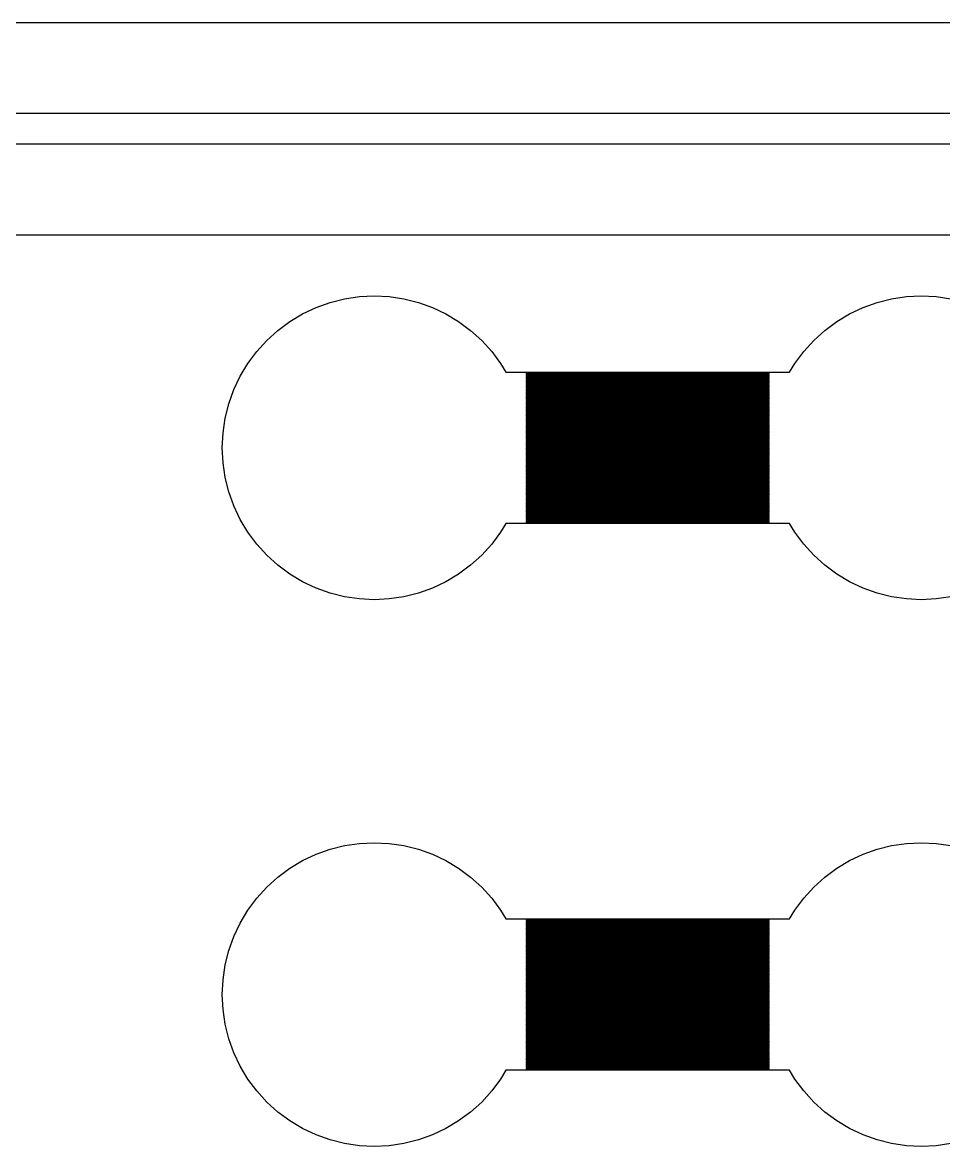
# Model space of a CAD drawing. Extents: x -16 to 132, y -40 to 113.
# Drawn here: x 26.29 to 41.79, y 57.27 to 76.18 of the extents above; entities that cross this region are included whole.
import ezdxf

# ---------------------------------------------------------------- set-up
doc = ezdxf.new("R2010")
doc.units = 0

msp = doc.modelspace()

# ---------------------------------------------------------------- linework, layer by layer
for p, q in [((-2.55649, 76.1837), (112.997, 76.1837)), ((111.463, 74.6498), (-1.0226, 74.6498)), ((-0.51129, 74.1385), (110.952, 74.1385)), ((109.418, 72.6046), (1.0226, 72.6046)), ((31.4698, 71.4719), (31.7132, 71.5329)), ((31.7132, 71.5329), (31.9613, 71.5697)), ((31.9613, 71.5697), (32.2119, 71.582)), ((32.2119, 71.582), (32.4625, 71.5697)), ((32.4625, 71.5697), (32.7106, 71.5329)), ((32.7106, 71.5329), (32.954, 71.4719)), ((40.6732, 71.4719), (40.9165, 71.5329)), ((40.9165, 71.5329), (41.1647, 71.5697)), ((41.1647, 71.5697), (41.4153, 71.582)), ((41.4153, 71.582), (41.6659, 71.5697)), ((41.6659, 71.5697), (41.914, 71.5329)), ((31.0068, 71.2801), (31.2336, 71.3874)), ((31.2336, 71.3874), (31.4698, 71.4719)), ((32.954, 71.4719), (33.1902, 71.3874)), ((33.1902, 71.3874), (33.417, 71.2801)), ((40.2102, 71.2801), (40.437, 71.3874)), ((40.437, 71.3874), (40.6732, 71.4719)), ((30.5901, 71.0017), (30.7916, 71.1511)), ((30.7916, 71.1511), (31.0068, 71.2801)), ((33.417, 71.2801), (33.6322, 71.1511)), ((33.6322, 71.1511), (33.8337, 71.0017)), ((39.7935, 71.0017), (39.995, 71.1511)), ((39.995, 71.1511), (40.2102, 71.2801)), ((30.4042, 70.8332), (30.5901, 71.0017)), ((33.8337, 71.0017), (34.0196, 70.8332)), ((39.6076, 70.8332), (39.7935, 71.0017)), ((30.2357, 70.6473), (30.4042, 70.8332)), ((34.0196, 70.8332), (34.1881, 70.6473)), ((39.4391, 70.6473), (39.6076, 70.8332)), ((30.0863, 70.4458), (30.2357, 70.6473)), ((34.1881, 70.6473), (34.3375, 70.4458)), ((39.2896, 70.4458), (39.4391, 70.6473)), ((29.9573, 70.2306), (30.0863, 70.4458)), ((34.3375, 70.4458), (34.4258, 70.2986)), ((39.2014, 70.2986), (39.2896, 70.4458)), ((29.85, 70.0038), (29.9573, 70.2306)), ((34.4258, 70.2986), (39.2014, 70.2986)), ((38.8588, 70.2884), (34.7684, 70.2884)), ((34.7684, 70.2884), (34.7684, 70.2782)), ((34.7684, 70.2782), (38.8588, 70.2782)), ((38.8588, 70.2679), (34.7684, 70.2679)), ((34.7684, 70.2679), (34.7684, 70.2577)), ((34.7684, 70.2577), (38.8588, 70.2577)), ((38.8588, 70.2475), (34.7684, 70.2475)), ((34.7684, 70.2475), (34.7684, 70.2373)), ((34.7684, 70.2373), (38.8588, 70.2373)), ((38.8588, 70.227), (34.7684, 70.227)), ((34.7684, 70.227), (34.7684, 70.2168)), ((34.7684, 70.2168), (38.8588, 70.2168)), ((38.8588, 70.2066), (34.7684, 70.2066)), ((34.7684, 70.2066), (34.7684, 70.1964)), ((34.7684, 70.1964), (38.8588, 70.1964)), ((38.8588, 70.2782), (38.8588, 70.2884)), ((38.8588, 70.2577), (38.8588, 70.2679)), ((38.8588, 70.2373), (38.8588, 70.2475)), ((38.8588, 70.2168), (38.8588, 70.227)), ((38.8588, 70.1964), (38.8588, 70.2066)), ((29.7655, 69.7676), (29.85, 70.0038)), ((38.8588, 70.1861), (34.7684, 70.1861)), ((34.7684, 70.1861), (34.7684, 70.1759)), ((34.7684, 70.1759), (38.8588, 70.1759)), ((38.8588, 70.1657), (34.7684, 70.1657)), ((34.7684, 70.1657), (34.7684, 70.1555)), ((34.7684, 70.1555), (38.8588, 70.1555)), ((38.8588, 70.1452), (34.7684, 70.1452)), ((34.7684, 70.1452), (34.7684, 70.135)), ((34.7684, 70.135), (38.8588, 70.135)), ((38.8588, 70.1248), (34.7684, 70.1248)), ((34.7684, 70.1248), (34.7684, 70.1145)), ((34.7684, 70.1145), (38.8588, 70.1145)), ((38.8588, 70.1043), (34.7684, 70.1043)), ((34.7684, 70.1043), (34.7684, 70.0941)), ((34.7684, 70.0941), (38.8588, 70.0941)), ((38.8588, 70.0839), (34.7684, 70.0839)), ((34.7684, 70.0839), (34.7684, 70.0737)), ((34.7684, 70.0737), (38.8588, 70.0737)), ((38.8588, 70.0634), (34.7684, 70.0634)), ((34.7684, 70.0634), (34.7684, 70.0532)), ((34.7684, 70.0532), (38.8588, 70.0532)), ((38.8588, 70.043), (34.7684, 70.043)), ((34.7684, 70.043), (34.7684, 70.0327)), ((34.7684, 70.0327), (38.8588, 70.0327)), ((38.8588, 70.0225), (34.7684, 70.0225)), ((34.7684, 70.0225), (34.7684, 70.0123)), ((34.7684, 70.0123), (38.8588, 70.0123)), ((38.8588, 70.0021), (34.7684, 70.0021)), ((34.7684, 70.0021), (34.7684, 69.9918)), ((38.8588, 70.1759), (38.8588, 70.1861)), ((38.8588, 70.1555), (38.8588, 70.1657)), ((38.8588, 70.135), (38.8588, 70.1452)), ((38.8588, 70.1145), (38.8588, 70.1248)), ((38.8588, 70.0941), (38.8588, 70.1043)), ((38.8588, 70.0737), (38.8588, 70.0839)), ((38.8588, 70.0532), (38.8588, 70.0634)), ((38.8588, 70.0327), (38.8588, 70.043)), ((38.8588, 70.0123), (38.8588, 70.0225)), ((38.8588, 69.9918), (38.8588, 70.0021)), ((34.7684, 69.9918), (38.8588, 69.9918)), ((38.8588, 69.9816), (34.7684, 69.9816)), ((34.7684, 69.9816), (34.7684, 69.9714)), ((34.7684, 69.9714), (38.8588, 69.9714)), ((38.8588, 69.9612), (34.7684, 69.9612)), ((34.7684, 69.9612), (34.7684, 69.9509)), ((34.7684, 69.9509), (38.8588, 69.9509)), ((38.8588, 69.9407), (34.7684, 69.9407)), ((34.7684, 69.9407), (34.7684, 69.9305)), ((34.7684, 69.9305), (38.8588, 69.9305)), ((38.8588, 69.9203), (34.7684, 69.9203)), ((34.7684, 69.9203), (34.7684, 69.91)), ((34.7684, 69.91), (38.8588, 69.91)), ((38.8588, 69.8998), (34.7684, 69.8998)), ((34.7684, 69.8998), (34.7684, 69.8896)), ((34.7684, 69.8896), (38.8588, 69.8896)), ((38.8588, 69.8793), (34.7684, 69.8793)), ((34.7684, 69.8793), (34.7684, 69.8691)), ((34.7684, 69.8691), (38.8588, 69.8691)), ((38.8588, 69.8589), (34.7684, 69.8589)), ((34.7684, 69.8589), (34.7684, 69.8487)), ((34.7684, 69.8487), (38.8588, 69.8487)), ((38.8588, 69.8385), (34.7684, 69.8385)), ((34.7684, 69.8385), (34.7684, 69.8282)), ((34.7684, 69.8282), (38.8588, 69.8282)), ((38.8588, 69.818), (34.7684, 69.818)), ((34.7684, 69.818), (34.7684, 69.8078)), ((34.7684, 69.8078), (38.8588, 69.8078)), ((38.8588, 69.9714), (38.8588, 69.9816)), ((38.8588, 69.9509), (38.8588, 69.9612)), ((38.8588, 69.9305), (38.8588, 69.9407)), ((38.8588, 69.91), (38.8588, 69.9203)), ((38.8588, 69.8896), (38.8588, 69.8998)), ((38.8588, 69.8691), (38.8588, 69.8793)), ((38.8588, 69.8487), (38.8588, 69.8589)), ((38.8588, 69.8282), (38.8588, 69.8385)), ((38.8588, 69.8078), (38.8588, 69.818)), ((29.7045, 69.5242), (29.7655, 69.7676)), ((38.8588, 69.7975), (34.7684, 69.7975)), ((34.7684, 69.7975), (34.7684, 69.7873)), ((34.7684, 69.7873), (38.8588, 69.7873)), ((38.8588, 69.7771), (34.7684, 69.7771)), ((34.7684, 69.7771), (34.7684, 69.7669)), ((34.7684, 69.7669), (38.8588, 69.7669)), ((38.8588, 69.7567), (34.7684, 69.7567)), ((34.7684, 69.7567), (34.7684, 69.7464)), ((34.7684, 69.7464), (38.8588, 69.7464)), ((38.8588, 69.7362), (34.7684, 69.7362)), ((34.7684, 69.7362), (34.7684, 69.726)), ((34.7684, 69.726), (38.8588, 69.726)), ((38.8588, 69.7157), (34.7684, 69.7157)), ((34.7684, 69.7157), (34.7684, 69.7055)), ((34.7684, 69.7055), (38.8588, 69.7055)), ((38.8588, 69.6953), (34.7684, 69.6953)), ((34.7684, 69.6953), (34.7684, 69.6851)), ((34.7684, 69.6851), (38.8588, 69.6851)), ((38.8588, 69.6748), (34.7684, 69.6748)), ((34.7684, 69.6748), (34.7684, 69.6646)), ((34.7684, 69.6646), (38.8588, 69.6646)), ((38.8588, 69.6544), (34.7684, 69.6544)), ((34.7684, 69.6544), (34.7684, 69.6442)), ((34.7684, 69.6442), (38.8588, 69.6442)), ((38.8588, 69.6339), (34.7684, 69.6339)), ((34.7684, 69.6339), (34.7684, 69.6237)), ((34.7684, 69.6237), (38.8588, 69.6237)), ((38.8588, 69.7873), (38.8588, 69.7975)), ((38.8588, 69.7669), (38.8588, 69.7771)), ((38.8588, 69.7464), (38.8588, 69.7567)), ((38.8588, 69.726), (38.8588, 69.7362)), ((38.8588, 69.7055), (38.8588, 69.7157)), ((38.8588, 69.6851), (38.8588, 69.6953)), ((38.8588, 69.6646), (38.8588, 69.6748)), ((38.8588, 69.6442), (38.8588, 69.6544)), ((38.8588, 69.6237), (38.8588, 69.6339)), ((29.6677, 69.2761), (29.7045, 69.5242)), ((38.8588, 69.6135), (34.7684, 69.6135)), ((34.7684, 69.6135), (34.7684, 69.6032)), ((34.7684, 69.6032), (38.8588, 69.6032)), ((38.8588, 69.593), (34.7684, 69.593)), ((34.7684, 69.593), (34.7684, 69.5828)), ((34.7684, 69.5828), (38.8588, 69.5828)), ((38.8588, 69.5726), (34.7684, 69.5726)), ((34.7684, 69.5726), (34.7684, 69.5623)), ((34.7684, 69.5623), (38.8588, 69.5623)), ((38.8588, 69.5521), (34.7684, 69.5521)), ((34.7684, 69.5521), (34.7684, 69.5419)), ((34.7684, 69.5419), (38.8588, 69.5419)), ((38.8588, 69.5317), (34.7684, 69.5317)), ((34.7684, 69.5317), (34.7684, 69.5214)), ((34.7684, 69.5214), (38.8588, 69.5214)), ((38.8588, 69.5112), (34.7684, 69.5112)), ((34.7684, 69.5112), (34.7684, 69.501)), ((34.7684, 69.501), (38.8588, 69.501)), ((38.8588, 69.4908), (34.7684, 69.4908)), ((34.7684, 69.4908), (34.7684, 69.4805)), ((34.7684, 69.4805), (38.8588, 69.4805)), ((38.8588, 69.4703), (34.7684, 69.4703)), ((34.7684, 69.4703), (34.7684, 69.4601)), ((34.7684, 69.4601), (38.8588, 69.4601)), ((38.8588, 69.4499), (34.7684, 69.4499)), ((34.7684, 69.4499), (34.7684, 69.4397)), ((34.7684, 69.4397), (38.8588, 69.4397)), ((38.8588, 69.6032), (38.8588, 69.6135)), ((38.8588, 69.5828), (38.8588, 69.593)), ((38.8588, 69.5623), (38.8588, 69.5726)), ((38.8588, 69.5419), (38.8588, 69.5521)), ((38.8588, 69.5214), (38.8588, 69.5317)), ((38.8588, 69.501), (38.8588, 69.5112)), ((38.8588, 69.4805), (38.8588, 69.4908)), ((38.8588, 69.4601), (38.8588, 69.4703)), ((38.8588, 69.4397), (38.8588, 69.4499)), ((29.6554, 69.0255), (29.6677, 69.2761)), ((38.8588, 69.4294), (34.7684, 69.4294)), ((34.7684, 69.4294), (34.7684, 69.4192)), ((34.7684, 69.4192), (38.8588, 69.4192)), ((38.8588, 69.409), (34.7684, 69.409)), ((34.7684, 69.409), (34.7684, 69.3987)), ((34.7684, 69.3987), (38.8588, 69.3987)), ((38.8588, 69.3885), (34.7684, 69.3885)), ((34.7684, 69.3885), (34.7684, 69.3783)), ((34.7684, 69.3783), (38.8588, 69.3783)), ((38.8588, 69.3681), (34.7684, 69.3681)), ((34.7684, 69.3681), (34.7684, 69.3578)), ((34.7684, 69.3578), (38.8588, 69.3578)), ((38.8588, 69.3476), (34.7684, 69.3476)), ((34.7684, 69.3476), (34.7684, 69.3374)), ((34.7684, 69.3374), (38.8588, 69.3374)), ((38.8588, 69.3272), (34.7684, 69.3272)), ((34.7684, 69.3272), (34.7684, 69.3169)), ((34.7684, 69.3169), (38.8588, 69.3169)), ((38.8588, 69.3067), (34.7684, 69.3067)), ((34.7684, 69.3067), (34.7684, 69.2965)), ((34.7684, 69.2965), (38.8588, 69.2965)), ((38.8588, 69.2862), (34.7684, 69.2862)), ((34.7684, 69.2862), (34.7684, 69.276)), ((34.7684, 69.276), (38.8588, 69.276)), ((38.8588, 69.2658), (34.7684, 69.2658)), ((34.7684, 69.2658), (34.7684, 69.2556)), ((34.7684, 69.2556), (38.8588, 69.2556)), ((38.8588, 69.2453), (34.7684, 69.2453)), ((34.7684, 69.2453), (34.7684, 69.2351)), ((38.8588, 69.4192), (38.8588, 69.4294)), ((38.8588, 69.3987), (38.8588, 69.409)), ((38.8588, 69.3783), (38.8588, 69.3885)), ((38.8588, 69.3578), (38.8588, 69.3681)), ((38.8588, 69.3374), (38.8588, 69.3476)), ((38.8588, 69.3169), (38.8588, 69.3272)), ((38.8588, 69.2965), (38.8588, 69.3067)), ((38.8588, 69.276), (38.8588, 69.2862)), ((38.8588, 69.2556), (38.8588, 69.2658)), ((38.8588, 69.2351), (38.8588, 69.2453)), ((34.7684, 69.2351), (38.8588, 69.2351)), ((38.8588, 69.2249), (34.7684, 69.2249)), ((34.7684, 69.2249), (34.7684, 69.2147)), ((34.7684, 69.2147), (38.8588, 69.2147)), ((38.8588, 69.2044), (34.7684, 69.2044)), ((34.7684, 69.2044), (34.7684, 69.1942)), ((34.7684, 69.1942), (38.8588, 69.1942)), ((38.8588, 69.184), (34.7684, 69.184)), ((34.7684, 69.184), (34.7684, 69.1738)), ((34.7684, 69.1738), (38.8588, 69.1738)), ((38.8588, 69.1635), (34.7684, 69.1635)), ((34.7684, 69.1635), (34.7684, 69.1533)), ((34.7684, 69.1533), (38.8588, 69.1533)), ((38.8588, 69.1431), (34.7684, 69.1431)), ((34.7684, 69.1431), (34.7684, 69.1329)), ((34.7684, 69.1329), (38.8588, 69.1329)), ((38.8588, 69.1226), (34.7684, 69.1226)), ((34.7684, 69.1226), (34.7684, 69.1124)), ((34.7684, 69.1124), (38.8588, 69.1124)), ((38.8588, 69.1022), (34.7684, 69.1022)), ((34.7684, 69.1022), (34.7684, 69.0919)), ((34.7684, 69.0919), (38.8588, 69.0919)), ((38.8588, 69.0817), (34.7684, 69.0817)), ((34.7684, 69.0817), (34.7684, 69.0715)), ((34.7684, 69.0715), (38.8588, 69.0715)), ((38.8588, 69.0613), (34.7684, 69.0613)), ((34.7684, 69.0613), (34.7684, 69.0511)), ((34.7684, 69.0511), (38.8588, 69.0511)), ((38.8588, 69.2147), (38.8588, 69.2249)), ((38.8588, 69.1942), (38.8588, 69.2044)), ((38.8588, 69.1738), (38.8588, 69.184)), ((38.8588, 69.1533), (38.8588, 69.1635)), ((38.8588, 69.1329), (38.8588, 69.1431)), ((38.8588, 69.1124), (38.8588, 69.1226)), ((38.8588, 69.0919), (38.8588, 69.1022)), ((38.8588, 69.0715), (38.8588, 69.0817)), ((38.8588, 69.0511), (38.8588, 69.0613)), ((29.6677, 68.7749), (29.6554, 69.0255)), ((38.8588, 69.0408), (34.7684, 69.0408)), ((34.7684, 69.0408), (34.7684, 69.0306)), ((34.7684, 69.0306), (38.8588, 69.0306)), ((38.8588, 69.0204), (34.7684, 69.0204)), ((34.7684, 69.0204), (34.7684, 69.0101)), ((34.7684, 69.0101), (38.8588, 69.0101)), ((38.8588, 68.9999), (34.7684, 68.9999)), ((34.7684, 68.9999), (34.7684, 68.9897)), ((34.7684, 68.9897), (38.8588, 68.9897)), ((38.8588, 68.9795), (34.7684, 68.9795)), ((34.7684, 68.9795), (34.7684, 68.9693)), ((34.7684, 68.9693), (38.8588, 68.9693)), ((38.8588, 68.959), (34.7684, 68.959)), ((34.7684, 68.959), (34.7684, 68.9488)), ((34.7684, 68.9488), (38.8588, 68.9488)), ((38.8588, 68.9386), (34.7684, 68.9386)), ((34.7684, 68.9386), (34.7684, 68.9284)), ((34.7684, 68.9284), (38.8588, 68.9284)), ((38.8588, 68.9181), (34.7684, 68.9181)), ((34.7684, 68.9181), (34.7684, 68.9079)), ((34.7684, 68.9079), (38.8588, 68.9079)), ((38.8588, 68.8977), (34.7684, 68.8977)), ((34.7684, 68.8977), (34.7684, 68.8875)), ((34.7684, 68.8875), (38.8588, 68.8875)), ((38.8588, 68.8772), (34.7684, 68.8772)), ((34.7684, 68.8772), (34.7684, 68.867)), ((34.7684, 68.867), (38.8588, 68.867)), ((38.8588, 69.0306), (38.8588, 69.0408)), ((38.8588, 69.0101), (38.8588, 69.0204)), ((38.8588, 68.9897), (38.8588, 68.9999)), ((38.8588, 68.9693), (38.8588, 68.9795)), ((38.8588, 68.9488), (38.8588, 68.959)), ((38.8588, 68.9284), (38.8588, 68.9386)), ((38.8588, 68.9079), (38.8588, 68.9181)), ((38.8588, 68.8875), (38.8588, 68.8977)), ((38.8588, 68.867), (38.8588, 68.8772)), ((29.7045, 68.5267), (29.6677, 68.7749)), ((38.8588, 68.8568), (34.7684, 68.8568)), ((34.7684, 68.8568), (34.7684, 68.8465)), ((34.7684, 68.8465), (38.8588, 68.8465)), ((38.8588, 68.8363), (34.7684, 68.8363)), ((34.7684, 68.8363), (34.7684, 68.8261)), ((34.7684, 68.8261), (38.8588, 68.8261)), ((38.8588, 68.8159), (34.7684, 68.8159)), ((34.7684, 68.8159), (34.7684, 68.8056)), ((34.7684, 68.8056), (38.8588, 68.8056)), ((38.8588, 68.7954), (34.7684, 68.7954)), ((34.7684, 68.7954), (34.7684, 68.7852)), ((34.7684, 68.7852), (38.8588, 68.7852)), ((38.8588, 68.775), (34.7684, 68.775)), ((34.7684, 68.775), (34.7684, 68.7647)), ((34.7684, 68.7647), (38.8588, 68.7647)), ((38.8588, 68.7545), (34.7684, 68.7545)), ((34.7684, 68.7545), (34.7684, 68.7443)), ((34.7684, 68.7443), (38.8588, 68.7443)), ((38.8588, 68.7341), (34.7684, 68.7341)), ((34.7684, 68.7341), (34.7684, 68.7238)), ((34.7684, 68.7238), (38.8588, 68.7238)), ((38.8588, 68.7136), (34.7684, 68.7136)), ((34.7684, 68.7136), (34.7684, 68.7034)), ((34.7684, 68.7034), (38.8588, 68.7034)), ((38.8588, 68.6931), (34.7684, 68.6931)), ((34.7684, 68.6931), (34.7684, 68.6829)), ((34.7684, 68.6829), (38.8588, 68.6829)), ((38.8588, 68.8465), (38.8588, 68.8568)), ((38.8588, 68.8261), (38.8588, 68.8363)), ((38.8588, 68.8056), (38.8588, 68.8159)), ((38.8588, 68.7852), (38.8588, 68.7954)), ((38.8588, 68.7647), (38.8588, 68.775)), ((38.8588, 68.7443), (38.8588, 68.7545)), ((38.8588, 68.7238), (38.8588, 68.7341)), ((38.8588, 68.7034), (38.8588, 68.7136)), ((38.8588, 68.6829), (38.8588, 68.6931)), ((29.7655, 68.2834), (29.7045, 68.5267)), ((38.8588, 68.6727), (34.7684, 68.6727)), ((34.7684, 68.6727), (34.7684, 68.6625)), ((34.7684, 68.6625), (38.8588, 68.6625)), ((38.8588, 68.6523), (34.7684, 68.6523)), ((34.7684, 68.6523), (34.7684, 68.642)), ((34.7684, 68.642), (38.8588, 68.642)), ((38.8588, 68.6318), (34.7684, 68.6318)), ((34.7684, 68.6318), (34.7684, 68.6216)), ((34.7684, 68.6216), (38.8588, 68.6216)), ((38.8588, 68.6113), (34.7684, 68.6113)), ((34.7684, 68.6113), (34.7684, 68.6011)), ((34.7684, 68.6011), (38.8588, 68.6011)), ((38.8588, 68.5909), (34.7684, 68.5909)), ((34.7684, 68.5909), (34.7684, 68.5807)), ((34.7684, 68.5807), (38.8588, 68.5807)), ((38.8588, 68.5704), (34.7684, 68.5704)), ((34.7684, 68.5704), (34.7684, 68.5602)), ((34.7684, 68.5602), (38.8588, 68.5602)), ((38.8588, 68.55), (34.7684, 68.55)), ((34.7684, 68.55), (34.7684, 68.5398)), ((34.7684, 68.5398), (38.8588, 68.5398)), ((38.8588, 68.5295), (34.7684, 68.5295)), ((34.7684, 68.5295), (34.7684, 68.5193)), ((34.7684, 68.5193), (38.8588, 68.5193)), ((38.8588, 68.5091), (34.7684, 68.5091)), ((34.7684, 68.5091), (34.7684, 68.4989)), ((34.7684, 68.4989), (38.8588, 68.4989)), ((38.8588, 68.4886), (34.7684, 68.4886)), ((34.7684, 68.4886), (34.7684, 68.4784)), ((38.8588, 68.6625), (38.8588, 68.6727)), ((38.8588, 68.642), (38.8588, 68.6523)), ((38.8588, 68.6216), (38.8588, 68.6318)), ((38.8588, 68.6011), (38.8588, 68.6113)), ((38.8588, 68.5807), (38.8588, 68.5909)), ((38.8588, 68.5602), (38.8588, 68.5704)), ((38.8588, 68.5398), (38.8588, 68.55)), ((38.8588, 68.5193), (38.8588, 68.5295)), ((38.8588, 68.4989), (38.8588, 68.5091)), ((38.8588, 68.4784), (38.8588, 68.4886)), ((34.7684, 68.4784), (38.8588, 68.4784)), ((38.8588, 68.4682), (34.7684, 68.4682)), ((34.7684, 68.4682), (34.7684, 68.458)), ((34.7684, 68.458), (38.8588, 68.458)), ((38.8588, 68.4477), (34.7684, 68.4477)), ((34.7684, 68.4477), (34.7684, 68.4375)), ((34.7684, 68.4375), (38.8588, 68.4375)), ((38.8588, 68.4273), (34.7684, 68.4273)), ((34.7684, 68.4273), (34.7684, 68.4171)), ((34.7684, 68.4171), (38.8588, 68.4171)), ((38.8588, 68.4068), (34.7684, 68.4068)), ((34.7684, 68.4068), (34.7684, 68.3966)), ((34.7684, 68.3966), (38.8588, 68.3966)), ((38.8588, 68.3864), (34.7684, 68.3864)), ((34.7684, 68.3864), (34.7684, 68.3761)), ((34.7684, 68.3761), (38.8588, 68.3761)), ((38.8588, 68.3659), (34.7684, 68.3659)), ((34.7684, 68.3659), (34.7684, 68.3557)), ((34.7684, 68.3557), (38.8588, 68.3557)), ((38.8588, 68.3455), (34.7684, 68.3455)), ((34.7684, 68.3455), (34.7684, 68.3353)), ((34.7684, 68.3353), (38.8588, 68.3353)), ((38.8588, 68.325), (34.7684, 68.325)), ((34.7684, 68.325), (34.7684, 68.3148)), ((34.7684, 68.3148), (38.8588, 68.3148)), ((38.8588, 68.3046), (34.7684, 68.3046)), ((34.7684, 68.3046), (34.7684, 68.2943)), ((38.8588, 68.458), (38.8588, 68.4682)), ((38.8588, 68.4375), (38.8588, 68.4477)), ((38.8588, 68.4171), (38.8588, 68.4273)), ((38.8588, 68.3966), (38.8588, 68.4068)), ((38.8588, 68.3761), (38.8588, 68.3864)), ((38.8588, 68.3557), (38.8588, 68.3659)), ((38.8588, 68.3353), (38.8588, 68.3455)), ((38.8588, 68.3148), (38.8588, 68.325)), ((38.8588, 68.2943), (38.8588, 68.3046)), ((29.85, 68.0472), (29.7655, 68.2834)), ((34.7684, 68.2943), (38.8588, 68.2943)), ((38.8588, 68.2841), (34.7684, 68.2841)), ((34.7684, 68.2841), (34.7684, 68.2739)), ((34.7684, 68.2739), (38.8588, 68.2739)), ((38.8588, 68.2637), (34.7684, 68.2637)), ((34.7684, 68.2637), (34.7684, 68.2534)), ((34.7684, 68.2534), (38.8588, 68.2534)), ((38.8588, 68.2432), (34.7684, 68.2432)), ((34.7684, 68.2432), (34.7684, 68.233)), ((34.7684, 68.233), (38.8588, 68.233)), ((38.8588, 68.2228), (34.7684, 68.2228)), ((34.7684, 68.2228), (34.7684, 68.2125)), ((34.7684, 68.2125), (38.8588, 68.2125)), ((38.8588, 68.2023), (34.7684, 68.2023)), ((34.7684, 68.2023), (34.7684, 68.1921)), ((34.7684, 68.1921), (38.8588, 68.1921)), ((38.8588, 68.1819), (34.7684, 68.1819)), ((34.7684, 68.1819), (34.7684, 68.1716)), ((34.7684, 68.1716), (38.8588, 68.1716)), ((38.8588, 68.1614), (34.7684, 68.1614)), ((34.7684, 68.1614), (34.7684, 68.1512)), ((34.7684, 68.1512), (38.8588, 68.1512)), ((38.8588, 68.141), (34.7684, 68.141)), ((34.7684, 68.141), (34.7684, 68.1307)), ((34.7684, 68.1307), (38.8588, 68.1307)), ((38.8588, 68.1205), (34.7684, 68.1205)), ((34.7684, 68.1205), (34.7684, 68.1103)), ((34.7684, 68.1103), (38.8588, 68.1103)), ((38.8588, 68.2739), (38.8588, 68.2841)), ((38.8588, 68.2534), (38.8588, 68.2637)), ((38.8588, 68.233), (38.8588, 68.2432)), ((38.8588, 68.2125), (38.8588, 68.2228)), ((38.8588, 68.1921), (38.8588, 68.2023)), ((38.8588, 68.1716), (38.8588, 68.1819)), ((38.8588, 68.1512), (38.8588, 68.1614)), ((38.8588, 68.1307), (38.8588, 68.141)), ((38.8588, 68.1103), (38.8588, 68.1205)), ((29.9573, 67.8204), (29.85, 68.0472)), ((38.8588, 68.1), (34.7684, 68.1)), ((34.7684, 68.1), (34.7684, 68.0898)), ((34.7684, 68.0898), (38.8588, 68.0898)), ((38.8588, 68.0796), (34.7684, 68.0796)), ((34.7684, 68.0796), (34.7684, 68.0694)), ((34.7684, 68.0694), (38.8588, 68.0694)), ((38.8588, 68.0591), (34.7684, 68.0591)), ((34.7684, 68.0591), (34.7684, 68.0489)), ((34.7684, 68.0489), (38.8588, 68.0489)), ((38.8588, 68.0387), (34.7684, 68.0387)), ((34.7684, 68.0387), (34.7684, 68.0285)), ((34.7684, 68.0285), (38.8588, 68.0285)), ((38.8588, 68.0182), (34.7684, 68.0182)), ((34.7684, 68.0182), (34.7684, 68.008)), ((34.7684, 68.008), (38.8588, 68.008)), ((38.8588, 67.9978), (34.7684, 67.9978)), ((34.7684, 67.9978), (34.7684, 67.9875)), ((34.7684, 67.9875), (38.8588, 67.9875)), ((38.8588, 67.9773), (34.7684, 67.9773)), ((34.7684, 67.9773), (34.7684, 67.9671)), ((34.7684, 67.9671), (38.8588, 67.9671)), ((38.8588, 67.9569), (34.7684, 67.9569)), ((34.7684, 67.9569), (34.7684, 67.9467)), ((34.7684, 67.9467), (38.8588, 67.9467)), ((38.8588, 67.9364), (34.7684, 67.9364)), ((34.7684, 67.9364), (34.7684, 67.9262)), ((34.7684, 67.9262), (38.8588, 67.9262)), ((38.8588, 67.916), (34.7684, 67.916)), ((34.7684, 67.916), (34.7684, 67.9058)), ((38.8588, 68.0898), (38.8588, 68.1)), ((38.8588, 68.0694), (38.8588, 68.0796)), ((38.8588, 68.0489), (38.8588, 68.0591)), ((38.8588, 68.0285), (38.8588, 68.0387)), ((38.8588, 68.008), (38.8588, 68.0182)), ((38.8588, 67.9875), (38.8588, 67.9978)), ((38.8588, 67.9671), (38.8588, 67.9773)), ((38.8588, 67.9467), (38.8588, 67.9569)), ((38.8588, 67.9262), (38.8588, 67.9364)), ((38.8588, 67.9058), (38.8588, 67.916)), ((30.0863, 67.6052), (29.9573, 67.8204)), ((34.4258, 67.7524), (34.3375, 67.6052)), ((39.2014, 67.7524), (34.4258, 67.7524)), ((34.7684, 67.9058), (38.8588, 67.9058)), ((38.8588, 67.8955), (34.7684, 67.8955)), ((34.7684, 67.8955), (34.7684, 67.8853)), ((34.7684, 67.8853), (38.8588, 67.8853)), ((38.8588, 67.8751), (34.7684, 67.8751)), ((34.7684, 67.8751), (34.7684, 67.8649)), ((34.7684, 67.8649), (38.8588, 67.8649)), ((38.8588, 67.8546), (34.7684, 67.8546)), ((34.7684, 67.8546), (34.7684, 67.8444)), ((34.7684, 67.8444), (38.8588, 67.8444)), ((38.8588, 67.8342), (34.7684, 67.8342)), ((34.7684, 67.8342), (34.7684, 67.8239)), ((34.7684, 67.8239), (38.8588, 67.8239)), ((38.8588, 67.8137), (34.7684, 67.8137)), ((34.7684, 67.8137), (34.7684, 67.8035)), ((34.7684, 67.8035), (38.8588, 67.8035)), ((38.8588, 67.7933), (34.7684, 67.7933)), ((34.7684, 67.7933), (34.7684, 67.783)), ((34.7684, 67.783), (38.8588, 67.783)), ((38.8588, 67.7728), (34.7684, 67.7728)), ((34.7684, 67.7728), (34.7684, 67.7626)), ((34.7684, 67.7626), (38.8588, 67.7626)), ((38.8588, 67.8853), (38.8588, 67.8955)), ((38.8588, 67.8649), (38.8588, 67.8751)), ((38.8588, 67.8444), (38.8588, 67.8546)), ((38.8588, 67.8239), (38.8588, 67.8342)), ((38.8588, 67.8035), (38.8588, 67.8137)), ((38.8588, 67.783), (38.8588, 67.7933)), ((38.8588, 67.7626), (38.8588, 67.7728)), ((39.2896, 67.6052), (39.2014, 67.7524)), ((30.2357, 67.4037), (30.0863, 67.6052)), ((34.3375, 67.6052), (34.1881, 67.4037)), ((39.4391, 67.4037), (39.2896, 67.6052)), ((30.4042, 67.2178), (30.2357, 67.4037)), ((34.1881, 67.4037), (34.0196, 67.2178)), ((39.6076, 67.2178), (39.4391, 67.4037)), ((30.5901, 67.0493), (30.4042, 67.2178)), ((34.0196, 67.2178), (33.8337, 67.0493)), ((39.7935, 67.0493), (39.6076, 67.2178)), ((30.7916, 66.8999), (30.5901, 67.0493)), ((33.8337, 67.0493), (33.6322, 66.8999)), ((39.995, 66.8999), (39.7935, 67.0493)), ((31.0068, 66.7709), (30.7916, 66.8999)), ((33.6322, 66.8999), (33.417, 66.7709)), ((40.2102, 66.7709), (39.995, 66.8999)), ((31.2336, 66.6636), (31.0068, 66.7709)), ((31.4698, 66.5791), (31.2336, 66.6636)), ((33.1902, 66.6636), (32.954, 66.5791)), ((33.417, 66.7709), (33.1902, 66.6636)), ((40.437, 66.6636), (40.2102, 66.7709)), ((40.6732, 66.5791), (40.437, 66.6636)), ((31.7132, 66.5181), (31.4698, 66.5791)), ((31.9613, 66.4813), (31.7132, 66.5181)), ((32.2119, 66.469), (31.9613, 66.4813)), ((32.4625, 66.4813), (32.2119, 66.469)), ((32.7106, 66.5181), (32.4625, 66.4813)), ((32.954, 66.5791), (32.7106, 66.5181)), ((40.9165, 66.5181), (40.6732, 66.5791)), ((41.1647, 66.4813), (40.9165, 66.5181)), ((41.4153, 66.469), (41.1647, 66.4813)), ((41.6659, 66.4813), (41.4153, 66.469)), ((41.914, 66.5181), (41.6659, 66.4813)), ((31.2336, 62.184), (31.4698, 62.2685)), ((31.4698, 62.2685), (31.7132, 62.3295)), ((31.7132, 62.3295), (31.9613, 62.3663)), ((31.9613, 62.3663), (32.2119, 62.3786)), ((32.2119, 62.3786), (32.4625, 62.3663)), ((32.4625, 62.3663), (32.7106, 62.3295)), ((32.7106, 62.3295), (32.954, 62.2685)), ((32.954, 62.2685), (33.1902, 62.184)), ((40.437, 62.184), (40.6732, 62.2685)), ((40.6732, 62.2685), (40.9165, 62.3295)), ((40.9165, 62.3295), (41.1647, 62.3663)), ((41.1647, 62.3663), (41.4153, 62.3786)), ((41.4153, 62.3786), (41.6659, 62.3663)), ((41.6659, 62.3663), (41.914, 62.3295)), ((30.7916, 61.9477), (31.0068, 62.0767)), ((31.0068, 62.0767), (31.2336, 62.184)), ((33.1902, 62.184), (33.417, 62.0767)), ((33.417, 62.0767), (33.6322, 61.9477)), ((39.995, 61.9477), (40.2102, 62.0767)), ((40.2102, 62.0767), (40.437, 62.184)), ((30.5901, 61.7983), (30.7916, 61.9477)), ((33.6322, 61.9477), (33.8337, 61.7983)), ((39.7935, 61.7983), (39.995, 61.9477)), ((30.4042, 61.6298), (30.5901, 61.7983)), ((33.8337, 61.7983), (34.0196, 61.6298)), ((39.6076, 61.6298), (39.7935, 61.7983)), ((30.2357, 61.4439), (30.4042, 61.6298)), ((34.0196, 61.6298), (34.1881, 61.4439)), ((39.4391, 61.4439), (39.6076, 61.6298)), ((30.0863, 61.2424), (30.2357, 61.4439)), ((34.1881, 61.4439), (34.3375, 61.2424)), ((39.2896, 61.2424), (39.4391, 61.4439)), ((29.9573, 61.0272), (30.0863, 61.2424)), ((34.3375, 61.2424), (34.4258, 61.0952)), ((39.2014, 61.0952), (39.2896, 61.2424)), ((29.85, 60.8004), (29.9573, 61.0272)), ((34.4258, 61.0952), (39.2014, 61.0952)), ((38.8588, 61.085), (34.7684, 61.085)), ((34.7684, 61.085), (34.7684, 61.0748)), ((34.7684, 61.0748), (38.8588, 61.0748)), ((38.8588, 61.0645), (34.7684, 61.0645)), ((34.7684, 61.0645), (34.7684, 61.0543)), ((34.7684, 61.0543), (38.8588, 61.0543)), ((38.8588, 61.0441), (34.7684, 61.0441)), ((34.7684, 61.0441), (34.7684, 61.0339)), ((34.7684, 61.0339), (38.8588, 61.0339)), ((38.8588, 61.0236), (34.7684, 61.0236)), ((34.7684, 61.0236), (34.7684, 61.0134)), ((34.7684, 61.0134), (38.8588, 61.0134)), ((38.8588, 61.0032), (34.7684, 61.0032)), ((34.7684, 61.0032), (34.7684, 60.993)), ((34.7684, 60.993), (38.8588, 60.993)), ((38.8588, 60.9827), (34.7684, 60.9827)), ((34.7684, 60.9827), (34.7684, 60.9725)), ((34.7684, 60.9725), (38.8588, 60.9725)), ((38.8588, 60.9623), (34.7684, 60.9623)), ((34.7684, 60.9623), (34.7684, 60.9521)), ((34.7684, 60.9521), (38.8588, 60.9521)), ((38.8588, 60.9418), (34.7684, 60.9418)), ((34.7684, 60.9418), (34.7684, 60.9316)), ((34.7684, 60.9316), (38.8588, 60.9316)), ((38.8588, 60.9214), (34.7684, 60.9214)), ((34.7684, 60.9214), (34.7684, 60.9111)), ((38.8588, 61.0748), (38.8588, 61.085)), ((38.8588, 61.0543), (38.8588, 61.0645)), ((38.8588, 61.0339), (38.8588, 61.0441)), ((38.8588, 61.0134), (38.8588, 61.0236)), ((38.8588, 60.993), (38.8588, 61.0032)), ((38.8588, 60.9725), (38.8588, 60.9827)), ((38.8588, 60.9521), (38.8588, 60.9623)), ((38.8588, 60.9316), (38.8588, 60.9418)), ((38.8588, 60.9111), (38.8588, 60.9214)), ((29.7655, 60.5642), (29.85, 60.8004)), ((34.7684, 60.9111), (38.8588, 60.9111)), ((38.8588, 60.9009), (34.7684, 60.9009)), ((34.7684, 60.9009), (34.7684, 60.8907)), ((34.7684, 60.8907), (38.8588, 60.8907)), ((38.8588, 60.8805), (34.7684, 60.8805)), ((34.7684, 60.8805), (34.7684, 60.8703)), ((34.7684, 60.8703), (38.8588, 60.8703)), ((38.8588, 60.86), (34.7684, 60.86)), ((34.7684, 60.86), (34.7684, 60.8498)), ((34.7684, 60.8498), (38.8588, 60.8498)), ((38.8588, 60.8396), (34.7684, 60.8396)), ((34.7684, 60.8396), (34.7684, 60.8293)), ((34.7684, 60.8293), (38.8588, 60.8293)), ((38.8588, 60.8191), (34.7684, 60.8191)), ((34.7684, 60.8191), (34.7684, 60.8089)), ((34.7684, 60.8089), (38.8588, 60.8089)), ((38.8588, 60.7987), (34.7684, 60.7987)), ((34.7684, 60.7987), (34.7684, 60.7884)), ((34.7684, 60.7884), (38.8588, 60.7884)), ((38.8588, 60.7782), (34.7684, 60.7782)), ((34.7684, 60.7782), (34.7684, 60.768)), ((34.7684, 60.768), (38.8588, 60.768)), ((38.8588, 60.7578), (34.7684, 60.7578)), ((34.7684, 60.7578), (34.7684, 60.7475)), ((34.7684, 60.7475), (38.8588, 60.7475)), ((38.8588, 60.7373), (34.7684, 60.7373)), ((34.7684, 60.7373), (34.7684, 60.7271)), ((38.8588, 60.8907), (38.8588, 60.9009)), ((38.8588, 60.8703), (38.8588, 60.8805)), ((38.8588, 60.8498), (38.8588, 60.86)), ((38.8588, 60.8293), (38.8588, 60.8396)), ((38.8588, 60.8089), (38.8588, 60.8191)), ((38.8588, 60.7884), (38.8588, 60.7987)), ((38.8588, 60.768), (38.8588, 60.7782)), ((38.8588, 60.7475), (38.8588, 60.7578)), ((38.8588, 60.7271), (38.8588, 60.7373)), ((29.7045, 60.3208), (29.7655, 60.5642)), ((34.7684, 60.7271), (38.8588, 60.7271)), ((38.8588, 60.7169), (34.7684, 60.7169)), ((34.7684, 60.7169), (34.7684, 60.7066)), ((34.7684, 60.7066), (38.8588, 60.7066)), ((38.8588, 60.6964), (34.7684, 60.6964)), ((34.7684, 60.6964), (34.7684, 60.6862)), ((34.7684, 60.6862), (38.8588, 60.6862)), ((38.8588, 60.6759), (34.7684, 60.6759)), ((34.7684, 60.6759), (34.7684, 60.6657)), ((34.7684, 60.6657), (38.8588, 60.6657)), ((38.8588, 60.6555), (34.7684, 60.6555)), ((34.7684, 60.6555), (34.7684, 60.6453)), ((34.7684, 60.6453), (38.8588, 60.6453)), ((38.8588, 60.6351), (34.7684, 60.6351)), ((34.7684, 60.6351), (34.7684, 60.6248)), ((34.7684, 60.6248), (38.8588, 60.6248)), ((38.8588, 60.6146), (34.7684, 60.6146)), ((34.7684, 60.6146), (34.7684, 60.6044)), ((34.7684, 60.6044), (38.8588, 60.6044)), ((38.8588, 60.5941), (34.7684, 60.5941)), ((34.7684, 60.5941), (34.7684, 60.5839)), ((34.7684, 60.5839), (38.8588, 60.5839)), ((38.8588, 60.5737), (34.7684, 60.5737)), ((34.7684, 60.5737), (34.7684, 60.5635)), ((34.7684, 60.5635), (38.8588, 60.5635)), ((38.8588, 60.5533), (34.7684, 60.5533)), ((34.7684, 60.5533), (34.7684, 60.543)), ((34.7684, 60.543), (38.8588, 60.543)), ((38.8588, 60.7066), (38.8588, 60.7169)), ((38.8588, 60.6862), (38.8588, 60.6964)), ((38.8588, 60.6657), (38.8588, 60.6759)), ((38.8588, 60.6453), (38.8588, 60.6555)), ((38.8588, 60.6248), (38.8588, 60.6351)), ((38.8588, 60.6044), (38.8588, 60.6146)), ((38.8588, 60.5839), (38.8588, 60.5941)), ((38.8588, 60.5635), (38.8588, 60.5737)), ((38.8588, 60.543), (38.8588, 60.5533)), ((38.8588, 60.5328), (34.7684, 60.5328)), ((34.7684, 60.5328), (34.7684, 60.5226)), ((34.7684, 60.5226), (38.8588, 60.5226)), ((38.8588, 60.5123), (34.7684, 60.5123)), ((34.7684, 60.5123), (34.7684, 60.5021)), ((34.7684, 60.5021), (38.8588, 60.5021)), ((38.8588, 60.4919), (34.7684, 60.4919)), ((34.7684, 60.4919), (34.7684, 60.4817)), ((34.7684, 60.4817), (38.8588, 60.4817)), ((38.8588, 60.4714), (34.7684, 60.4714)), ((34.7684, 60.4714), (34.7684, 60.4612)), ((34.7684, 60.4612), (38.8588, 60.4612)), ((38.8588, 60.451), (34.7684, 60.451)), ((34.7684, 60.451), (34.7684, 60.4408)), ((34.7684, 60.4408), (38.8588, 60.4408)), ((38.8588, 60.4305), (34.7684, 60.4305)), ((34.7684, 60.4305), (34.7684, 60.4203)), ((34.7684, 60.4203), (38.8588, 60.4203)), ((38.8588, 60.4101), (34.7684, 60.4101)), ((34.7684, 60.4101), (34.7684, 60.3998)), ((34.7684, 60.3998), (38.8588, 60.3998)), ((38.8588, 60.3896), (34.7684, 60.3896)), ((34.7684, 60.3896), (34.7684, 60.3794)), ((34.7684, 60.3794), (38.8588, 60.3794)), ((38.8588, 60.3692), (34.7684, 60.3692)), ((34.7684, 60.3692), (34.7684, 60.3589)), ((34.7684, 60.3589), (38.8588, 60.3589)), ((38.8588, 60.5226), (38.8588, 60.5328)), ((38.8588, 60.5021), (38.8588, 60.5123)), ((38.8588, 60.4817), (38.8588, 60.4919)), ((38.8588, 60.4612), (38.8588, 60.4714)), ((38.8588, 60.4408), (38.8588, 60.451)), ((38.8588, 60.4203), (38.8588, 60.4305)), ((38.8588, 60.3998), (38.8588, 60.4101)), ((38.8588, 60.3794), (38.8588, 60.3896)), ((38.8588, 60.3589), (38.8588, 60.3692)), ((29.6677, 60.0727), (29.7045, 60.3208)), ((38.8588, 60.3487), (34.7684, 60.3487)), ((34.7684, 60.3487), (34.7684, 60.3385)), ((34.7684, 60.3385), (38.8588, 60.3385)), ((38.8588, 60.3283), (34.7684, 60.3283)), ((34.7684, 60.3283), (34.7684, 60.318)), ((34.7684, 60.318), (38.8588, 60.318)), ((38.8588, 60.3078), (34.7684, 60.3078)), ((34.7684, 60.3078), (34.7684, 60.2976)), ((34.7684, 60.2976), (38.8588, 60.2976)), ((38.8588, 60.2874), (34.7684, 60.2874)), ((34.7684, 60.2874), (34.7684, 60.2771)), ((34.7684, 60.2771), (38.8588, 60.2771)), ((38.8588, 60.2669), (34.7684, 60.2669)), ((34.7684, 60.2669), (34.7684, 60.2567)), ((34.7684, 60.2567), (38.8588, 60.2567)), ((38.8588, 60.2465), (34.7684, 60.2465)), ((34.7684, 60.2465), (34.7684, 60.2362)), ((34.7684, 60.2362), (38.8588, 60.2362)), ((38.8588, 60.226), (34.7684, 60.226)), ((34.7684, 60.226), (34.7684, 60.2158)), ((34.7684, 60.2158), (38.8588, 60.2158)), ((38.8588, 60.2056), (34.7684, 60.2056)), ((34.7684, 60.2056), (34.7684, 60.1953)), ((34.7684, 60.1953), (38.8588, 60.1953)), ((38.8588, 60.1851), (34.7684, 60.1851)), ((34.7684, 60.1851), (34.7684, 60.1749)), ((34.7684, 60.1749), (38.8588, 60.1749)), ((38.8588, 60.1647), (34.7684, 60.1647)), ((34.7684, 60.1647), (34.7684, 60.1544)), ((38.8588, 60.3385), (38.8588, 60.3487)), ((38.8588, 60.318), (38.8588, 60.3283)), ((38.8588, 60.2976), (38.8588, 60.3078)), ((38.8588, 60.2771), (38.8588, 60.2874)), ((38.8588, 60.2567), (38.8588, 60.2669)), ((38.8588, 60.2362), (38.8588, 60.2465)), ((38.8588, 60.2158), (38.8588, 60.226)), ((38.8588, 60.1953), (38.8588, 60.2056)), ((38.8588, 60.1749), (38.8588, 60.1851)), ((38.8588, 60.1544), (38.8588, 60.1647)), ((29.6554, 59.8221), (29.6677, 60.0727)), ((34.7684, 60.1544), (38.8588, 60.1544)), ((38.8588, 60.1442), (34.7684, 60.1442)), ((34.7684, 60.1442), (34.7684, 60.134)), ((34.7684, 60.134), (38.8588, 60.134)), ((38.8588, 60.1238), (34.7684, 60.1238)), ((34.7684, 60.1238), (34.7684, 60.1135)), ((34.7684, 60.1135), (38.8588, 60.1135)), ((38.8588, 60.1033), (34.7684, 60.1033)), ((34.7684, 60.1033), (34.7684, 60.0931)), ((34.7684, 60.0931), (38.8588, 60.0931)), ((38.8588, 60.0828), (34.7684, 60.0828)), ((34.7684, 60.0828), (34.7684, 60.0726)), ((34.7684, 60.0726), (38.8588, 60.0726)), ((38.8588, 60.0624), (34.7684, 60.0624)), ((34.7684, 60.0624), (34.7684, 60.0522)), ((34.7684, 60.0522), (38.8588, 60.0522)), ((38.8588, 60.0419), (34.7684, 60.0419)), ((34.7684, 60.0419), (34.7684, 60.0317)), ((34.7684, 60.0317), (38.8588, 60.0317)), ((38.8588, 60.0215), (34.7684, 60.0215)), ((34.7684, 60.0215), (34.7684, 60.0113)), ((34.7684, 60.0113), (38.8588, 60.0113)), ((38.8588, 60.001), (34.7684, 60.001)), ((34.7684, 60.001), (34.7684, 59.9908)), ((34.7684, 59.9908), (38.8588, 59.9908)), ((38.8588, 59.9806), (34.7684, 59.9806)), ((34.7684, 59.9806), (34.7684, 59.9704)), ((34.7684, 59.9704), (38.8588, 59.9704)), ((38.8588, 60.134), (38.8588, 60.1442)), ((38.8588, 60.1135), (38.8588, 60.1238)), ((38.8588, 60.0931), (38.8588, 60.1033)), ((38.8588, 60.0726), (38.8588, 60.0828)), ((38.8588, 60.0522), (38.8588, 60.0624)), ((38.8588, 60.0317), (38.8588, 60.0419)), ((38.8588, 60.0113), (38.8588, 60.0215)), ((38.8588, 59.9908), (38.8588, 60.001)), ((38.8588, 59.9704), (38.8588, 59.9806)), ((29.6677, 59.5715), (29.6554, 59.8221)), ((38.8588, 59.9601), (34.7684, 59.9601)), ((34.7684, 59.9601), (34.7684, 59.9499)), ((34.7684, 59.9499), (38.8588, 59.9499)), ((38.8588, 59.9397), (34.7684, 59.9397)), ((34.7684, 59.9397), (34.7684, 59.9295)), ((34.7684, 59.9295), (38.8588, 59.9295)), ((38.8588, 59.9192), (34.7684, 59.9192)), ((34.7684, 59.9192), (34.7684, 59.909)), ((34.7684, 59.909), (38.8588, 59.909)), ((38.8588, 59.8988), (34.7684, 59.8988)), ((34.7684, 59.8988), (34.7684, 59.8885)), ((34.7684, 59.8885), (38.8588, 59.8885)), ((38.8588, 59.8783), (34.7684, 59.8783)), ((34.7684, 59.8783), (34.7684, 59.8681)), ((34.7684, 59.8681), (38.8588, 59.8681)), ((38.8588, 59.8579), (34.7684, 59.8579)), ((34.7684, 59.8579), (34.7684, 59.8477)), ((34.7684, 59.8477), (38.8588, 59.8477)), ((38.8588, 59.8374), (34.7684, 59.8374)), ((34.7684, 59.8374), (34.7684, 59.8272)), ((34.7684, 59.8272), (38.8588, 59.8272)), ((38.8588, 59.817), (34.7684, 59.817)), ((34.7684, 59.817), (34.7684, 59.8067)), ((34.7684, 59.8067), (38.8588, 59.8067)), ((38.8588, 59.7965), (34.7684, 59.7965)), ((34.7684, 59.7965), (34.7684, 59.7863)), ((34.7684, 59.7863), (38.8588, 59.7863)), ((38.8588, 59.9499), (38.8588, 59.9601)), ((38.8588, 59.9295), (38.8588, 59.9397)), ((38.8588, 59.909), (38.8588, 59.9192)), ((38.8588, 59.8885), (38.8588, 59.8988)), ((38.8588, 59.8681), (38.8588, 59.8783)), ((38.8588, 59.8477), (38.8588, 59.8579)), ((38.8588, 59.8272), (38.8588, 59.8374)), ((38.8588, 59.8067), (38.8588, 59.817)), ((38.8588, 59.7863), (38.8588, 59.7965)), ((38.8588, 59.7761), (34.7684, 59.7761)), ((34.7684, 59.7761), (34.7684, 59.7659)), ((34.7684, 59.7659), (38.8588, 59.7659)), ((38.8588, 59.7556), (34.7684, 59.7556)), ((34.7684, 59.7556), (34.7684, 59.7454)), ((34.7684, 59.7454), (38.8588, 59.7454)), ((38.8588, 59.7352), (34.7684, 59.7352)), ((34.7684, 59.7352), (34.7684, 59.725)), ((34.7684, 59.725), (38.8588, 59.725)), ((38.8588, 59.7147), (34.7684, 59.7147)), ((34.7684, 59.7147), (34.7684, 59.7045)), ((34.7684, 59.7045), (38.8588, 59.7045)), ((38.8588, 59.6943), (34.7684, 59.6943)), ((34.7684, 59.6943), (34.7684, 59.6841)), ((34.7684, 59.6841), (38.8588, 59.6841)), ((38.8588, 59.6738), (34.7684, 59.6738)), ((34.7684, 59.6738), (34.7684, 59.6636)), ((34.7684, 59.6636), (38.8588, 59.6636)), ((38.8588, 59.6534), (34.7684, 59.6534)), ((34.7684, 59.6534), (34.7684, 59.6431)), ((34.7684, 59.6431), (38.8588, 59.6431)), ((38.8588, 59.6329), (34.7684, 59.6329)), ((34.7684, 59.6329), (34.7684, 59.6227)), ((34.7684, 59.6227), (38.8588, 59.6227)), ((38.8588, 59.6125), (34.7684, 59.6125)), ((34.7684, 59.6125), (34.7684, 59.6022)), ((34.7684, 59.6022), (38.8588, 59.6022)), ((38.8588, 59.7659), (38.8588, 59.7761)), ((38.8588, 59.7454), (38.8588, 59.7556)), ((38.8588, 59.725), (38.8588, 59.7352)), ((38.8588, 59.7045), (38.8588, 59.7147)), ((38.8588, 59.6841), (38.8588, 59.6943)), ((38.8588, 59.6636), (38.8588, 59.6738)), ((38.8588, 59.6431), (38.8588, 59.6534)), ((38.8588, 59.6227), (38.8588, 59.6329)), ((38.8588, 59.6022), (38.8588, 59.6125)), ((29.7045, 59.3233), (29.6677, 59.5715)), ((38.8588, 59.592), (34.7684, 59.592)), ((34.7684, 59.592), (34.7684, 59.5818)), ((34.7684, 59.5818), (38.8588, 59.5818)), ((38.8588, 59.5716), (34.7684, 59.5716)), ((34.7684, 59.5716), (34.7684, 59.5613)), ((34.7684, 59.5613), (38.8588, 59.5613)), ((38.8588, 59.5511), (34.7684, 59.5511)), ((34.7684, 59.5511), (34.7684, 59.5409)), ((34.7684, 59.5409), (38.8588, 59.5409)), ((38.8588, 59.5307), (34.7684, 59.5307)), ((34.7684, 59.5307), (34.7684, 59.5204)), ((34.7684, 59.5204), (38.8588, 59.5204)), ((38.8588, 59.5102), (34.7684, 59.5102)), ((34.7684, 59.5102), (34.7684, 59.5)), ((34.7684, 59.5), (38.8588, 59.5)), ((38.8588, 59.4897), (34.7684, 59.4897)), ((34.7684, 59.4897), (34.7684, 59.4795)), ((34.7684, 59.4795), (38.8588, 59.4795)), ((38.8588, 59.4693), (34.7684, 59.4693)), ((34.7684, 59.4693), (34.7684, 59.4591)), ((34.7684, 59.4591), (38.8588, 59.4591)), ((38.8588, 59.4489), (34.7684, 59.4489)), ((34.7684, 59.4489), (34.7684, 59.4386)), ((34.7684, 59.4386), (38.8588, 59.4386)), ((38.8588, 59.4284), (34.7684, 59.4284)), ((34.7684, 59.4284), (34.7684, 59.4182)), ((34.7684, 59.4182), (38.8588, 59.4182)), ((38.8588, 59.4079), (34.7684, 59.4079)), ((34.7684, 59.4079), (34.7684, 59.3977)), ((38.8588, 59.5818), (38.8588, 59.592)), ((38.8588, 59.5613), (38.8588, 59.5716)), ((38.8588, 59.5409), (38.8588, 59.5511)), ((38.8588, 59.5204), (38.8588, 59.5307)), ((38.8588, 59.5), (38.8588, 59.5102)), ((38.8588, 59.4795), (38.8588, 59.4897)), ((38.8588, 59.4591), (38.8588, 59.4693)), ((38.8588, 59.4386), (38.8588, 59.4489)), ((38.8588, 59.4182), (38.8588, 59.4284)), ((38.8588, 59.3977), (38.8588, 59.4079)), ((29.7655, 59.08), (29.7045, 59.3233)), ((34.7684, 59.3977), (38.8588, 59.3977)), ((38.8588, 59.3875), (34.7684, 59.3875)), ((34.7684, 59.3875), (34.7684, 59.3773)), ((34.7684, 59.3773), (38.8588, 59.3773)), ((38.8588, 59.3671), (34.7684, 59.3671)), ((34.7684, 59.3671), (34.7684, 59.3568)), ((34.7684, 59.3568), (38.8588, 59.3568)), ((38.8588, 59.3466), (34.7684, 59.3466)), ((34.7684, 59.3466), (34.7684, 59.3364)), ((34.7684, 59.3364), (38.8588, 59.3364)), ((38.8588, 59.3261), (34.7684, 59.3261)), ((34.7684, 59.3261), (34.7684, 59.3159)), ((34.7684, 59.3159), (38.8588, 59.3159)), ((38.8588, 59.3057), (34.7684, 59.3057)), ((34.7684, 59.3057), (34.7684, 59.2955)), ((34.7684, 59.2955), (38.8588, 59.2955)), ((38.8588, 59.2852), (34.7684, 59.2852)), ((34.7684, 59.2852), (34.7684, 59.275)), ((34.7684, 59.275), (38.8588, 59.275)), ((38.8588, 59.2648), (34.7684, 59.2648)), ((34.7684, 59.2648), (34.7684, 59.2546)), ((34.7684, 59.2546), (38.8588, 59.2546)), ((38.8588, 59.2443), (34.7684, 59.2443)), ((34.7684, 59.2443), (34.7684, 59.2341)), ((34.7684, 59.2341), (38.8588, 59.2341)), ((38.8588, 59.2239), (34.7684, 59.2239)), ((34.7684, 59.2239), (34.7684, 59.2137)), ((34.7684, 59.2137), (38.8588, 59.2137)), ((38.8588, 59.3773), (38.8588, 59.3875)), ((38.8588, 59.3568), (38.8588, 59.3671)), ((38.8588, 59.3364), (38.8588, 59.3466)), ((38.8588, 59.3159), (38.8588, 59.3261)), ((38.8588, 59.2955), (38.8588, 59.3057)), ((38.8588, 59.275), (38.8588, 59.2852)), ((38.8588, 59.2546), (38.8588, 59.2648)), ((38.8588, 59.2341), (38.8588, 59.2443)), ((38.8588, 59.2137), (38.8588, 59.2239)), ((29.85, 58.8438), (29.7655, 59.08)), ((38.8588, 59.2034), (34.7684, 59.2034)), ((34.7684, 59.2034), (34.7684, 59.1932)), ((34.7684, 59.1932), (38.8588, 59.1932)), ((38.8588, 59.183), (34.7684, 59.183)), ((34.7684, 59.183), (34.7684, 59.1727)), ((34.7684, 59.1727), (38.8588, 59.1727)), ((38.8588, 59.1625), (34.7684, 59.1625)), ((34.7684, 59.1625), (34.7684, 59.1523)), ((34.7684, 59.1523), (38.8588, 59.1523)), ((38.8588, 59.1421), (34.7684, 59.1421)), ((34.7684, 59.1421), (34.7684, 59.1319)), ((34.7684, 59.1319), (38.8588, 59.1319)), ((38.8588, 59.1216), (34.7684, 59.1216)), ((34.7684, 59.1216), (34.7684, 59.1114)), ((34.7684, 59.1114), (38.8588, 59.1114)), ((38.8588, 59.1012), (34.7684, 59.1012)), ((34.7684, 59.1012), (34.7684, 59.0909)), ((34.7684, 59.0909), (38.8588, 59.0909)), ((38.8588, 59.0807), (34.7684, 59.0807)), ((34.7684, 59.0807), (34.7684, 59.0705)), ((34.7684, 59.0705), (38.8588, 59.0705)), ((38.8588, 59.0603), (34.7684, 59.0603)), ((34.7684, 59.0603), (34.7684, 59.05)), ((34.7684, 59.05), (38.8588, 59.05)), ((38.8588, 59.0398), (34.7684, 59.0398)), ((34.7684, 59.0398), (34.7684, 59.0296)), ((34.7684, 59.0296), (38.8588, 59.0296)), ((38.8588, 59.1932), (38.8588, 59.2034)), ((38.8588, 59.1727), (38.8588, 59.183)), ((38.8588, 59.1523), (38.8588, 59.1625)), ((38.8588, 59.1319), (38.8588, 59.1421)), ((38.8588, 59.1114), (38.8588, 59.1216)), ((38.8588, 59.0909), (38.8588, 59.1012)), ((38.8588, 59.0705), (38.8588, 59.0807)), ((38.8588, 59.05), (38.8588, 59.0603)), ((38.8588, 59.0296), (38.8588, 59.0398)), ((29.9573, 58.617), (29.85, 58.8438)), ((38.8588, 59.0194), (34.7684, 59.0194)), ((34.7684, 59.0194), (34.7684, 59.0091)), ((34.7684, 59.0091), (38.8588, 59.0091)), ((38.8588, 58.9989), (34.7684, 58.9989)), ((34.7684, 58.9989), (34.7684, 58.9887)), ((34.7684, 58.9887), (38.8588, 58.9887)), ((38.8588, 58.9785), (34.7684, 58.9785)), ((34.7684, 58.9785), (34.7684, 58.9682)), ((34.7684, 58.9682), (38.8588, 58.9682)), ((38.8588, 58.958), (34.7684, 58.958)), ((34.7684, 58.958), (34.7684, 58.9478)), ((34.7684, 58.9478), (38.8588, 58.9478)), ((38.8588, 58.9375), (34.7684, 58.9375)), ((34.7684, 58.9375), (34.7684, 58.9273)), ((34.7684, 58.9273), (38.8588, 58.9273)), ((38.8588, 58.9171), (34.7684, 58.9171)), ((34.7684, 58.9171), (34.7684, 58.9069)), ((34.7684, 58.9069), (38.8588, 58.9069)), ((38.8588, 58.8966), (34.7684, 58.8966)), ((34.7684, 58.8966), (34.7684, 58.8864)), ((34.7684, 58.8864), (38.8588, 58.8864)), ((38.8588, 58.8762), (34.7684, 58.8762)), ((34.7684, 58.8762), (34.7684, 58.866)), ((34.7684, 58.866), (38.8588, 58.866)), ((38.8588, 58.8557), (34.7684, 58.8557)), ((34.7684, 58.8557), (34.7684, 58.8455)), ((34.7684, 58.8455), (38.8588, 58.8455)), ((38.8588, 58.8353), (34.7684, 58.8353)), ((34.7684, 58.8353), (34.7684, 58.8251)), ((38.8588, 59.0091), (38.8588, 59.0194)), ((38.8588, 58.9887), (38.8588, 58.9989)), ((38.8588, 58.9682), (38.8588, 58.9785)), ((38.8588, 58.9478), (38.8588, 58.958)), ((38.8588, 58.9273), (38.8588, 58.9375)), ((38.8588, 58.9069), (38.8588, 58.9171)), ((38.8588, 58.8864), (38.8588, 58.8966)), ((38.8588, 58.866), (38.8588, 58.8762)), ((38.8588, 58.8455), (38.8588, 58.8557)), ((38.8588, 58.8251), (38.8588, 58.8353)), ((34.7684, 58.8251), (38.8588, 58.8251)), ((38.8588, 58.8148), (34.7684, 58.8148)), ((34.7684, 58.8148), (34.7684, 58.8046)), ((34.7684, 58.8046), (38.8588, 58.8046)), ((38.8588, 58.7944), (34.7684, 58.7944)), ((34.7684, 58.7944), (34.7684, 58.7841)), ((34.7684, 58.7841), (38.8588, 58.7841)), ((38.8588, 58.7739), (34.7684, 58.7739)), ((34.7684, 58.7739), (34.7684, 58.7637)), ((34.7684, 58.7637), (38.8588, 58.7637)), ((38.8588, 58.7535), (34.7684, 58.7535)), ((34.7684, 58.7535), (34.7684, 58.7433)), ((34.7684, 58.7433), (38.8588, 58.7433)), ((38.8588, 58.733), (34.7684, 58.733)), ((34.7684, 58.733), (34.7684, 58.7228)), ((34.7684, 58.7228), (38.8588, 58.7228)), ((38.8588, 58.7126), (34.7684, 58.7126)), ((34.7684, 58.7126), (34.7684, 58.7024)), ((34.7684, 58.7024), (38.8588, 58.7024)), ((38.8588, 58.6921), (34.7684, 58.6921)), ((34.7684, 58.6921), (34.7684, 58.6819)), ((34.7684, 58.6819), (38.8588, 58.6819)), ((38.8588, 58.6717), (34.7684, 58.6717)), ((34.7684, 58.6717), (34.7684, 58.6615)), ((34.7684, 58.6615), (38.8588, 58.6615)), ((38.8588, 58.6512), (34.7684, 58.6512)), ((34.7684, 58.6512), (34.7684, 58.641)), ((38.8588, 58.8046), (38.8588, 58.8148)), ((38.8588, 58.7841), (38.8588, 58.7944)), ((38.8588, 58.7637), (38.8588, 58.7739)), ((38.8588, 58.7433), (38.8588, 58.7535)), ((38.8588, 58.7228), (38.8588, 58.733)), ((38.8588, 58.7024), (38.8588, 58.7126)), ((38.8588, 58.6819), (38.8588, 58.6921)), ((38.8588, 58.6615), (38.8588, 58.6717)), ((38.8588, 58.641), (38.8588, 58.6512)), ((30.0863, 58.4018), (29.9573, 58.617)), ((34.4258, 58.549), (34.3375, 58.4018)), ((39.2014, 58.549), (34.4258, 58.549)), ((34.7684, 58.641), (38.8588, 58.641)), ((38.8588, 58.6308), (34.7684, 58.6308)), ((34.7684, 58.6308), (34.7684, 58.6205)), ((34.7684, 58.6205), (38.8588, 58.6205)), ((38.8588, 58.6103), (34.7684, 58.6103)), ((34.7684, 58.6103), (34.7684, 58.6001)), ((34.7684, 58.6001), (38.8588, 58.6001)), ((38.8588, 58.5899), (34.7684, 58.5899)), ((34.7684, 58.5899), (34.7684, 58.5796)), ((34.7684, 58.5796), (38.8588, 58.5796)), ((38.8588, 58.5694), (34.7684, 58.5694)), ((34.7684, 58.5694), (34.7684, 58.5592)), ((34.7684, 58.5592), (38.8588, 58.5592)), ((38.8588, 58.6205), (38.8588, 58.6308)), ((38.8588, 58.6001), (38.8588, 58.6103)), ((38.8588, 58.5796), (38.8588, 58.5899)), ((38.8588, 58.5592), (38.8588, 58.5694)), ((39.2896, 58.4018), (39.2014, 58.549)), ((30.2357, 58.2003), (30.0863, 58.4018)), ((34.3375, 58.4018), (34.1881, 58.2003)), ((39.4391, 58.2003), (39.2896, 58.4018)), ((30.4042, 58.0144), (30.2357, 58.2003)), ((34.1881, 58.2003), (34.0196, 58.0144)), ((39.6076, 58.0144), (39.4391, 58.2003)), ((30.5901, 57.8459), (30.4042, 58.0144)), ((34.0196, 58.0144), (33.8337, 57.8459)), ((39.7935, 57.8459), (39.6076, 58.0144)), ((30.7916, 57.6965), (30.5901, 57.8459)), ((33.8337, 57.8459), (33.6322, 57.6965)), ((39.995, 57.6965), (39.7935, 57.8459)), ((31.0068, 57.5675), (30.7916, 57.6965)), ((31.2336, 57.4602), (31.0068, 57.5675)), ((33.417, 57.5675), (33.1902, 57.4602)), ((33.6322, 57.6965), (33.417, 57.5675)), ((40.2102, 57.5675), (39.995, 57.6965)), ((40.437, 57.4602), (40.2102, 57.5675)), ((31.4698, 57.3757), (31.2336, 57.4602)), ((31.7132, 57.3147), (31.4698, 57.3757)), ((32.954, 57.3757), (32.7106, 57.3147)), ((33.1902, 57.4602), (32.954, 57.3757)), ((40.6732, 57.3757), (40.437, 57.4602)), ((40.9165, 57.3147), (40.6732, 57.3757)), ((31.9613, 57.2779), (31.7132, 57.3147)), ((32.2119, 57.2656), (31.9613, 57.2779)), ((32.4625, 57.2779), (32.2119, 57.2656)), ((32.7106, 57.3147), (32.4625, 57.2779)), ((41.1647, 57.2779), (40.9165, 57.3147)), ((41.4153, 57.2656), (41.1647, 57.2779)), ((41.6659, 57.2779), (41.4153, 57.2656)), ((41.914, 57.3147), (41.6659, 57.2779))]:
    msp.add_line(p, q)

doc.saveas('drawing.dxf')
